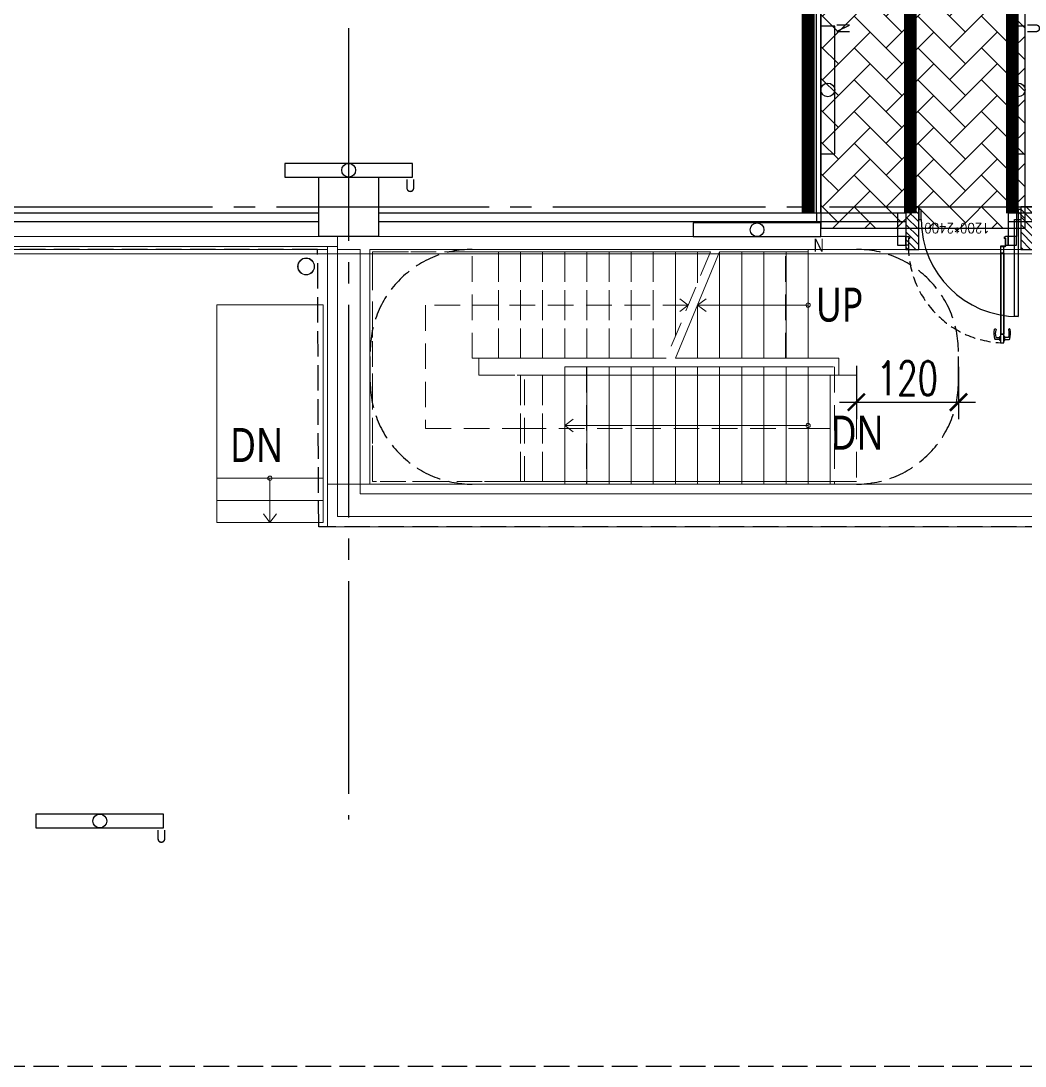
# Model space of a CAD drawing. Header units: millimetres. Extents: x -17313 to 27370, y -1010 to 13584.
# Drawn here: x 6455 to 7635, y -1010 to 219 of the extents above; entities that cross this region are included whole.
import ezdxf
from ezdxf.enums import TextEntityAlignment as Align

# ---------------------------------------------------------------- set-up
doc = ezdxf.new("R2010")
doc.units = ezdxf.units.MM
doc.header["$LTSCALE"] = 100
for name, pattern in [('188K-SM-03-F10-ARCH-PA-Y2257103$0$HIDDEN2', [0.1875, 0.125, -0.0625]), ('X-S-FAB-L10$0$COL-CEN-LIN', [3.25, 2.5, -0.25, 0.25, -0.25]), ('X-S-FAB-L10$0$HIDDEN', [0.4, 0.3, -0.1]), ('X-S-FAB-L10$0$JJP_虛線(退縮線、投影線、地下室範圍、非屬本工程、圖面分區)', [0.45, 0.3, -0.15]), ('X-S-FAB-L10$0$虛線', [0.846667, 0.423333, -0.423333])]:
    doc.linetypes.add(name, pattern=pattern)
for name, color, linetype in [('0-XREF', 7, 'Continuous'), ('188K-SM-03-F10-ARCH-CEIL-Y2257103$0$K-庫板天花-2.4', 8, 'Continuous'), ('188K-SM-03-F10-ARCH-CEIL-Y2257103$0$K-鋼構', 121, 'Continuous'), ('188K-SM-03-F10-ARCH-PA-Y2257103$0$K-P1S-2.5-單抗', 53, 'Continuous'), ('188K-SM-03-F10-ARCH-PA-Y2257103$0$K-岩棉 2hr 7.5-單抗', 53, 'Continuous'), ('188K-SM-03-F10-ARCH-PA-Y2257103$0$K-岩棉 2hr 7.5-非抗', 53, 'Continuous'), ('188K-SM-03-F10-ARCH-PA-Y2257103$0$K-庫板天花-2.4', 53, 'Continuous'), ('188K-SM-03-F10-ARCH-PA-Y2257103$0$非YK-K-防火門', 53, 'Continuous'), ('188K-SM-06-F10-ELEC-LIGHT-Y2257103$0$E-LIGHT(W)-N', 8, 'Continuous'), ('188K-SM-06-F10-ELEC-LIGHT-Y2257103$0$E-LIGHT(W)-U XLPE', 8, 'Continuous'), ('X-S-FAB-L10$0$0-DIM-TXT', 8, 'Continuous'), ('X-S-FAB-L10$0$A-OBJE-MEP', 8, 'Continuous'), ('X-S-FAB-L10$0$A-STRS', 8, 'Continuous'), ('X-S-FAB-L10$0$A-TEXT', 8, 'Continuous'), ('X-S-FAB-L10$0$A-WALL-EX', 8, 'Continuous'), ('X-S-FAB-L10$0$A-WALL-IN', 8, 'Continuous'), ('X-S-FAB-L10$0$BLOCK', 8, 'Continuous'), ('X-S-FAB-L10$0$CCL', 8, 'X-S-FAB-L10$0$COL-CEN-LIN'), ('X-S-FAB-L10$0$COL-S', 8, 'Continuous'), ('X-S-FAB-L10$0$DW_Frame', 8, 'Continuous'), ('X-S-FAB-L10$0$HID', 8, 'X-S-FAB-L10$0$HIDDEN'), ('X-S-FAB-L10$0$S-FNDN', 8, 'Continuous'), ('X-S-FAB-L10$0$S-SLAB-SHOW', 8, 'Continuous'), ('X-S-FAB-L10$0$WALL_188K_IN', 8, 'Continuous')]:
    doc.layers.add(name, color=color, linetype=linetype)
doc.styles.add('188K-SM-03-F10-ARCH-PA-Y2257103$0$Standard', font='txt.shx', dxfattribs={"bigfont": 'chineset.shx'})
doc.styles.add('188K-SM-06-F10-ELEC-LIGHT-Y2257103$0$Standard', font='arial.ttf')
doc.styles.add('X-S-FAB-L10$0$CHINA', font='simplex.shx', dxfattribs={"width": 0.75, "bigfont": 'chineset.shx'})
doc.styles.add('X-S-FAB-L10$0$DimStyUse', font='romans.shx', dxfattribs={"width": 0.7})
doc.styles.add('X-S-FAB-L10$0$Standard', font='', dxfattribs={"width": 0.8})
doc.styles.add('X-S-FAB-L10$0$TG_NOTE_TEXT', font='simplex.shx', dxfattribs={"width": 0.75, "bigfont": 'chineset.shx'})
doc.styles.get('X-S-FAB-L10$0$Standard').set_extended_font_data('Microsoft JhengHei')
doc.dimstyles.new('X-S-FAB-L10$0$SLASHM', dxfattribs={"dimtxt": 40, "dimasz": 20, "dimexe": 20, "dimexo": 0, "dimgap": 8, "dimtad": 1, "dimdsep": 46, "dimtxsty": 'X-S-FAB-L10$0$DimStyUse', "dimblk": 'X-S-FAB-L10$0$_ArchTick', "dimcen": 10, "dimdle": 20, "dimclrt": 2, "dimazin": 0, "dimtfac": 1, "dimtix": 1, "dimtmove": 2, "dimatfit": 3, "dimfxl": 10, "dimtolj": 1, "dimarcsym": 0})

# ---------------------------------------------------------------- blocks, each defined once
blk = doc.blocks.new('X-S-FAB-L10$0$FAB2-L05')
at = {"layer": 'X-S-FAB-L10$0$CCL'}
for p, q in [((-19320, 11005), (-19320, 0)), ((-26880, 720), (1210, 720))]:
    blk.add_line(p, q, dxfattribs=at)
at = {"layer": 'X-S-FAB-L10$0$COL-S'}
blk.add_lwpolyline([(-19355, 755), (-19285, 755), (-19285, 685), (-19355, 685)], close=True, dxfattribs=at)
blk = doc.blocks.new('X-S-FAB-L10$0$_ArchTick')
at = {"color": 0, "linetype": 'ByBlock', "const_width": 0.15}
blk.add_lwpolyline([(-0.5, -0.5), (0.5, 0.5)], dxfattribs=at)
blk = doc.blocks.new('*D235')
at = {"layer": 'DefPoints', "color": 0, "lineweight": -2, "transparency": 16777216}
for p, q in [((7436.7, -186.7), (7436.7, -249.5)), ((7556.7, -188), (7556.7, -249.5)), ((7416.7, -229.5), (7576.7, -229.5))]:
    blk.add_line(p, q, dxfattribs=at)
at = {"layer": 'DefPoints', "color": 0, "transparency": 16777216}
for p in [(7436.7, -186.7), (7556.7, -188), (7556.7, -229.5)]:
    blk.add_point(p, dxfattribs=at)
at = {"layer": 'DefPoints', "color": 0, "lineweight": -2, "transparency": 16777216, "xscale": 20, "yscale": 20, "zscale": 20, "rotation": 180}
blk.add_blockref('X-S-FAB-L10$0$_ArchTick', (7436.7, -229.5), dxfattribs=at)
at = {"layer": 'DefPoints', "color": 0, "lineweight": -2, "transparency": 16777216, "xscale": 20, "yscale": 20, "zscale": 20}
blk.add_blockref('X-S-FAB-L10$0$_ArchTick', (7556.7, -229.5), dxfattribs=at)
at = {"layer": 'DefPoints', "color": 2, "transparency": 16777216, "insert": (7496.7, -201.5), "char_height": 40, "attachment_point": 5, "style": 'X-S-FAB-L10$0$DimStyUse'}
blk.add_mtext('\\A1;120', dxfattribs=at)
blk = doc.blocks.new('188K-SM-03-F10-ARCH-CEIL-Y2257103')
at = {"layer": '188K-SM-03-F10-ARCH-CEIL-Y2257103$0$K-庫板天花-2.4'}
h = blk.add_hatch(dxfattribs=at)
h.set_pattern_fill('AR-HBONE', color=256, scale=0.26)
h.paths.add_polyline_path([(7395, -25), (7635, -25), (7635, 310), (7395, 310)])
at = {"layer": '188K-SM-03-F10-ARCH-CEIL-Y2257103$0$K-庫板天花-2.4', "elevation": 0}
blk.add_lwpolyline([(7395, -25), (7635, -25), (7635, 310), (7395, 310)], close=True, dxfattribs=at)
at = {"layer": '188K-SM-03-F10-ARCH-CEIL-Y2257103$0$K-鋼構', "const_width": 15, "elevation": 0}
for points in [[(7380, 9007.5), (7380, -7.5)], [(7620, 9007.5), (7620, -7.5)]]:
    blk.add_lwpolyline(points, dxfattribs=at)
at = {"layer": '188K-SM-03-F10-ARCH-CEIL-Y2257103$0$K-鋼構', "const_width": 15}
blk.add_lwpolyline([(7500, 9007.5), (7500, -7.5)], dxfattribs=at)
blk = doc.blocks.new('188K-SM-03-F10-ARCH-PA-Y2257103$0$F14P8-SM-03-FB1-ARCH-PA(B)-Y2210902$0$18P2-XFDP40$0$GAD2205')
blk.add_lwpolyline([(0, 1), (0, 1), (-18, 1, -0.414214), (-18, 2), (-18, 3, -0.414214), (-18, 3), (-14, 3, 0.414214), (-13, 4), (-13, 4, 0.414214), (-14, 4), (-18, 4, -0.414214), (-18, 5), (-18, 12, -0.414214), (-18, 12), (-18, 12, 0.414214), (-18, 12), (-18, 14, 0.72636), (-19, 14), (-19, 13, 0.158507), (-19, 13), (-19, 0, 0.414214), (-19, 0), (19, 0, 0.414214), (19, 0), (19, 13, 0.158507), (19, 13), (19, 14, 0.72636), (18, 14), (18, 12, 0.414214), (18, 12, -0.414214), (18, 12), (18, 5, -0.414214), (18, 4), (14, 4, 0.414214), (13, 4), (13, 4, 0.414214), (14, 3), (18, 3, -0.414214), (18, 3), (18, 2, -0.414214), (18, 1), (0, 1)], format="xyb", close=True)
blk = doc.blocks.new('188K-SM-03-F10-ARCH-PA-Y2257103$0$(FS1-4)1hr單開防火門-1200x2400')
for p, q in [((8.8, 117.1, 0), (9.6, 117.1, 0)), ((8.8, 112.2, 0), (8.8, 117.1, 0)), ((9.6, 112.2, 0), (8.8, 112.2, 0)), ((9.6, 117.1, 0), (9.6, 112.2, 0)), ((9.6, 115.7, 0), (13.6, 115.7, 0)), ((13.5, 113.5, 0), (9.6, 113.5, 0)), ((13.6, 115.7, 0), (15, 115.7, 0)), ((0, 4.5), (0, -4.5)), ((2.8, 5), (0.5, 5)), ((3, -3.2), (3, 4.8)), ((117, -3.2), (117, 4.8)), ((117.2, 5), (119.5, 5)), ((120, 4.5), (120, -4.5)), ((0.5, -5), (2.8, -5)), ((2.8, -5), (4.4, -4)), ((3.8, -3.2), (3, -3.2)), ((3.6, -3.5), (3.6, -3.3)), ((3.6, -3.3), (3.8, -3.3)), ((4.4, -3.5), (3.6, -3.5)), ((4.4, -3.2), (4.2, -3.2)), ((4.2, -3.3), (4.4, -3.3)), ((4.4, -3.3), (4.4, -3.5)), ((4.5, -3.7), (4.5, -3.3)), ((115.5, -3.7), (115.5, -3.3)), ((115.6, -3.2), (115.8, -3.2)), ((115.6, -3.3), (115.6, -3.5)), ((115.8, -3.3), (115.6, -3.3)), ((115.6, -3.5), (116.4, -3.5)), ((117.2, -5), (115.6, -4)), ((116.2, -3.2), (117, -3.2)), ((116.4, -3.3), (116.2, -3.3)), ((116.4, -3.5), (116.4, -3.3)), ((119.5, -5), (117.2, -5))]:
    blk.add_line(p, q)
at = {"elevation": 0}
blk.add_lwpolyline([(4, 115.7), (0, 115.7), (-1.4, 115.7, 0.327495), (-2.2, 115, 0.089847), (-2.4, 104.3, 1.144881), (-0.5, 104.7, -0.137079), (-0.5, 113, -0.349357), (0, 113.5), (4, 113.5)], format="xyb", dxfattribs=at)
for points in [[(4.8, 112.2), (4.8, 117.1), (4, 117.1), (4, 112.2)], [(-10, -5), (0, -5), (0, 5), (-10, 5)], [(120, -5), (130, -5), (130, 5), (120, 5)]]:
    blk.add_lwpolyline(points, close=True)
at = {"ltscale": 5}
for points in [[(8.8, 109.6), (8.8, 119.7), (4.8, 119.7), (4.8, 109.6)], [(5, 109.2), (5, 14.8), (5, 14.8), (5, 109.2)], [(8.6, 14.8), (8.5, 14.8), (8.5, 109.2), (8.6, 109.2)], [(8.8, 6.1), (8.8, 14.4), (4.8, 14.4), (4.8, 6.1)]]:
    blk.add_lwpolyline(points, close=True, dxfattribs=at)
blk.add_lwpolyline([(4.8, 109.7), (4.8, 108.4, 0.158507), (4.9, 108.4), (4.9, 108.3, 0.72636), (5, 108.3), (5, 108.5, 0.414214), (5, 108.5, -0.414214), (4.9, 108.5), (4.9, 109.2, -0.414214), (5, 109.2), (5.4, 109.2, 0.414214), (5.4, 109.3), (5.4, 109.3, 0.414214), (5.4, 109.3), (5, 109.3, -0.414214), (4.9, 109.4), (4.9, 109.5, -0.414214), (5, 109.6), (6.8, 109.6), (6.8, 109.6), (6.8, 109.6), (8.6, 109.6, -0.414214), (8.6, 109.5), (8.6, 109.4, -0.414214), (8.6, 109.3), (8.2, 109.3, 0.414214), (8.1, 109.3), (8.1, 109.3, 0.414214), (8.2, 109.2), (8.6, 109.2, -0.414214), (8.6, 109.2), (8.6, 108.5, -0.414214), (8.6, 108.5), (8.6, 108.5, 0.414214), (8.6, 108.5), (8.6, 108.3, 0.72636), (8.6, 108.3), (8.7, 108.4, 0.158507), (8.7, 108.4), (8.7, 109.7, 0.414214), (8.7, 109.7), (4.9, 109.7, 0.414214)], format="xyb", close=True, dxfattribs=at)
at = {"ltscale": 500}
for points in [[(3.2, -2.4), (3.2, 5.6), (3, 5.6), (3, -2.4)], [(8.5, 6.6), (4, 6.6), (4, 6.3), (8.5, 6.3)]]:
    blk.add_lwpolyline(points, close=True, dxfattribs=at)
at = {"linetype": '188K-SM-03-F10-ARCH-PA-Y2257103$0$HIDDEN2'}
blk.add_arc((3.4, 6.1), 113.7, 359.4256, 87.3094, dxfattribs=at)
at = {"extrusion": (0, 0, -1)}
for centre, major_axis, start_param, end_param in [((13.5, 113, 0), (-0.417, 0.417), 0.901482, 2.245889), ((-0.8, 108.9, 0), (10.9, 10.9), 0.51383, 1.058752), ((14.9, 114.8, 0), (-0.624, 0.624), 0.866962, 2.13291), ((-13.8, 109, 0), (21.3, 21.3), 0.585307, 0.943734), ((15, 104.3, 0), (0.707, 0.707), 0.872811, 4.284184)]:
    blk.add_ellipse(centre, major_axis=major_axis, ratio=1, start_param=start_param, end_param=end_param, dxfattribs=at)
for centre, major_axis, start_param, end_param in [((0.5, 4.5), (0.354, -0.354), 2.356194, 3.926991), ((2.8, 4.8), (0.106, -0.106), 7.068583, 8.63938), ((117.2, 4.8), (-0.106, -0.106), -2.356194, -0.785398), ((119.5, 4.5), (-0.354, -0.354), 2.356194, 3.926991), ((0.5, -4.5), (-0.354, -0.354), 5.497787, 7.068583), ((3.8, -3.3), (-0.0354, -0.0354), 0.785398, 3.926991), ((4.2, -3.3), (-0.0354, -0.0354), 3.926991, 7.068583), ((4.4, -3.3), (0.0354, -0.0354), 7.068583, 8.63938), ((4.2, -3.7), (0.212, -0.212), 6.162283, 7.068583), ((115.6, -3.3), (-0.0354, -0.0354), -2.356194, -0.785398), ((115.8, -3.7), (-0.212, -0.212), -0.785398, 0.120903), ((115.8, -3.3), (0.0354, -0.0354), -0.785398, 2.356194), ((116.2, -3.3), (0.0354, -0.0354), 2.356194, 5.497787), ((119.5, -4.5), (0.354, -0.354), -0.785398, 0.785398)]:
    blk.add_ellipse(centre, major_axis=major_axis, ratio=1, start_param=start_param, end_param=end_param)
at = {"ltscale": 500, "extrusion": (0, 0, -1)}
blk.add_ellipse((3.4, 6.1), major_axis=(-0.495, 0.495), ratio=1, start_param=5.497787, end_param=11.780972, dxfattribs=at)
at = {"ltscale": 5, "xscale": 0.1000000000058208, "yscale": 0.1000000000058208, "zscale": 0.1000000000058208}
blk.add_blockref('188K-SM-03-F10-ARCH-PA-Y2257103$0$F14P8-SM-03-FB1-ARCH-PA(B)-Y2210902$0$18P2-XFDP40$0$GAD2205', (6.8, 14.3), dxfattribs=at)
at = {"color": 8, "style": '188K-SM-03-F10-ARCH-PA-Y2257103$0$Standard', "width": 0.85}
blk.add_text('1200*2400', height=12, dxfattribs=at).set_placement((60, -15, 0), align=Align.MIDDLE_CENTER)
blk = doc.blocks.new('188K-SM-03-F10-ARCH-PA-Y2257103')
at = {"layer": '188K-SM-03-F10-ARCH-PA-Y2257103$0$K-庫板天花-2.4'}
h = blk.add_hatch(dxfattribs=at)
h.set_pattern_fill('AR-HBONE', color=256, scale=0.26)
h.paths.add_polyline_path([(7395, -25), (7635, -25), (7635, 310), (7395, 310)])
at = {"layer": '188K-SM-03-F10-ARCH-PA-Y2257103$0$K-P1S-2.5-單抗'}
for p, q in [((7390, -7.5, 0), (7390, 310, 0)), ((7395, -7.5, 0), (7395, 310, 0)), ((7635, -7.5, 0), (7635, 310, 0))]:
    blk.add_line(p, q, dxfattribs=at)
at = {"layer": '188K-SM-03-F10-ARCH-PA-Y2257103$0$K-岩棉 2hr 7.5-單抗'}
for p, q in [((7495, -7.5, 0), (7390, -7.5, 0)), ((7390, -7.5, 0), (7390, -17.5, 0)), ((7485, -7.5, 0), (7485, -35)), ((7495, -7.5, 0), (7495, -35)), ((7615, -7.5, 0), (7615, -35)), ((7645, -7.5, 0), (7615, -7.5, 0)), ((7625, -7.5, 0), (7625, -35, 0)), ((7495, -17.5, 0), (7390, -17.5, 0)), ((7645, -17.5, 0), (7615, -17.5, 0))]:
    blk.add_line(p, q, dxfattribs=at)
at = {"layer": '188K-SM-03-F10-ARCH-PA-Y2257103$0$K-岩棉 2hr 7.5-非抗'}
for p, q in [((6805, -7.5, 0), (6035, -7.5, 0)), ((7390, -7.5, 0), (6875, -7.5, 0)), ((6805, -17.5, 0), (6035, -17.5, 0)), ((7390, -17.5, 0), (6875, -17.5, 0))]:
    blk.add_line(p, q, dxfattribs=at)
at = {"layer": '188K-SM-03-F10-ARCH-PA-Y2257103$0$K-庫板天花-2.4', "elevation": 0}
blk.add_lwpolyline([(7395, -25), (7635, -25), (7635, 310), (7395, 310)], close=True, dxfattribs=at)
at = {"layer": '188K-SM-03-F10-ARCH-PA-Y2257103$0$非YK-K-防火門', "rotation": 180}
blk.add_blockref('188K-SM-03-F10-ARCH-PA-Y2257103$0$(FS1-4)1hr單開防火門-1200x2400', (7615, -40), dxfattribs=at)
blk = doc.blocks.new('*U306')
at = {"ltscale": 600}
blk.add_lwpolyline([(75, 8.1), (-75, 8.1), (-75, -8.1), (75, -8.1)], close=True, dxfattribs=at)
blk.add_circle((0, 0), 8.1, dxfattribs=at)
at = {"style": '188K-SM-06-F10-ELEC-LIGHT-Y2257103$0$Standard', "width": 0.8}
blk.add_text('N', height=15, rotation=360, dxfattribs=at).set_placement((78.5, -18.1), align=Align.MIDDLE_RIGHT)
blk = doc.blocks.new('*U307')
at = {"ltscale": 600}
blk.add_lwpolyline([(-75, -8.1), (75, -8.1), (75, 8.1), (-75, 8.1)], close=True, dxfattribs=at)
blk.add_circle((0, 0), 8.1, dxfattribs=at)
at = {"style": '188K-SM-06-F10-ELEC-LIGHT-Y2257103$0$Standard', "width": 0.8}
blk.add_text('U', height=15, rotation=360, dxfattribs=at).set_placement((78.5, -18.1), align=Align.MIDDLE_RIGHT)
blk = doc.blocks.new('188K-SM-06-F10-ELEC-LIGHT-Y2257103')
at = {"layer": '188K-SM-06-F10-ELEC-LIGHT-Y2257103$0$E-LIGHT(W)-N', "rotation": 90}
blk.add_blockref('*U306', (7403.1, 137.5, 0), dxfattribs=at)
at = {"layer": '188K-SM-06-F10-ELEC-LIGHT-Y2257103$0$E-LIGHT(W)-N'}
blk.add_blockref('*U306', (7320, -26.9), dxfattribs=at)
at = {"layer": '188K-SM-06-F10-ELEC-LIGHT-Y2257103$0$E-LIGHT(W)-U XLPE', "rotation": 90}
blk.add_blockref('*U307', (7626.9, 137.5, 0), dxfattribs=at)
at = {"layer": '188K-SM-06-F10-ELEC-LIGHT-Y2257103$0$E-LIGHT(W)-U XLPE'}
for p in [(6840, 43.1), (6547.5, -721.9)]:
    blk.add_blockref('*U307', p, dxfattribs=at)
blk = doc.blocks.new('X-S-FAB-L10')
at = {"layer": 'X-S-FAB-L10$0$WALL_188K_IN'}
h = blk.add_hatch(dxfattribs=at)
h.set_pattern_fill('LINE', color=256, scale=2, angle=135)
h.set_pattern_definition([(135, (7510, -98.3835), (-4.49013, -4.49013), [])])
h.paths.add_polyline_path([(7510, -50), (7510, 0), (7495, 0), (7495, -50)])
h = blk.add_hatch(dxfattribs=at)
h.set_pattern_fill('LINE', color=256, scale=2, angle=135)
h.set_pattern_definition([(135, (7645, -98.3835), (-4.49013, -4.49013), [])])
h.paths.add_polyline_path([(7645, -50), (7645, 0), (7630, 0), (7630, -50)])
for p, q in [((7510, 0), (7510, -15)), ((7630, 0), (7630, -15))]:
    blk.add_line(p, q)
blk.add_lwpolyline([(7627, -15), (7627, -129), (7622.625, -129), (7622.625, -15)], close=True)
blk.add_arc((7627, -15), 114, 180, 270)
at = {"layer": 'X-S-FAB-L10$0$A-OBJE-MEP', "lineweight": 0, "flags": 128}
blk.add_lwpolyline([(6799.5, -70, 1), (6780.5, -70, 1)], format="xyb", close=True, dxfattribs=at)
at = {"layer": 'X-S-FAB-L10$0$A-OBJE-MEP', "lineweight": 0}
blk.add_circle((6790, -70), 10, dxfattribs=at)
at = {"layer": 'X-S-FAB-L10$0$A-STRS', "linetype": 'X-S-FAB-L10$0$虛線', "lineweight": 0}
for p, q in [((6868, -323), (6868, -53)), ((6868, -53), (6985.332, -53)), ((6985.332, -53), (7016, -53)), ((7016, -53), (7265.169, -53)), ((7016, -178), (6993, -178)), ((6993, -178), (6993, -198)), ((7213.169, -178), (7016, -178)), ((6993, -198), (7042, -198)), ((7042, -198), (7406, -198)), ((7042, -323), (6868, -323)), ((7406, -323), (7042, -323))]:
    blk.add_line(p, q, dxfattribs=at)
at = {"layer": 'X-S-FAB-L10$0$A-STRS', "linetype": 'X-S-FAB-L10$0$JJP_虛線(退縮線、投影線、地下室範圍、非屬本工程、圖面分區)', "lineweight": 0}
for p, q in [((6868, -323), (6868, -53)), ((6868, -53), (7016, -53)), ((6985.332, -178), (6985.332, -53)), ((7016, -53), (7016, -178)), ((7016, -53), (7016, -178)), ((7016, -53), (7016, -178)), ((7016, -178), (7016, -53)), ((7016, -53), (7042, -53)), ((7016, -53), (7016, -178)), ((7042, -53), (7042, -178)), ((7042, -178), (7042, -53)), ((7042, -53), (7068, -53)), ((7042, -53), (7042, -178)), ((7068, -53), (7068, -178)), ((7068, -178), (7068, -53)), ((7068, -53), (7094, -53)), ((7068, -53), (7068, -178)), ((7094, -53), (7094, -178)), ((7094, -178), (7094, -53)), ((7094, -53), (7120, -53)), ((7094, -53), (7094, -178)), ((7120, -53), (7120, -178)), ((7120, -178), (7120, -53)), ((7120, -53), (7146, -53)), ((7120, -53), (7120, -178)), ((7146, -53), (7146, -178)), ((7146, -178), (7146, -53)), ((7146, -53), (7172, -53)), ((7146, -53), (7146, -178)), ((7172, -53), (7172, -178)), ((7172, -178), (7172, -53)), ((7172, -53), (7198, -53)), ((7172, -53), (7172, -178)), ((7198, -53), (7198, -178)), ((7198, -178), (7198, -53)), ((7198, -53), (7224, -53)), ((7198, -53), (7198, -178)), ((7265.169, -53), (7213.169, -178)), ((7224, -53), (7224, -151.964)), ((7224, -151.964), (7224, -53)), ((7224, -53), (7250, -53)), ((7224, -53), (7224, -151.964)), ((7250, -53), (7250, -89.465)), ((7250, -89.465), (7250, -53)), ((7250, -53), (7265.169, -53)), ((7250, -53), (7250, -89.465)), ((7353.565, -178), (7353.565, -53)), ((7229.169, -108), (7239.169, -115.5)), ((7016, -115.5), (6930.5, -115.5)), ((6930.5, -115.5), (6930.5, -260.5)), ((7239.169, -115.5), (7016, -115.5)), ((7239.169, -115.5), (7229.169, -123)), ((6993, -178), (6985.332, -178)), ((7016, -178), (6993, -178)), ((6993, -178), (6993, -198)), ((7042, -178), (7016, -178)), ((7068, -178), (7042, -178)), ((7094, -178), (7068, -178)), ((7120, -178), (7094, -178)), ((7146, -178), (7120, -178)), ((7172, -178), (7146, -178)), ((7198, -178), (7172, -178)), ((7213.169, -178), (7198, -178)), ((7119.644, -188), (7119.644, -326)), ((7380, -188), (7410.844, -188)), ((7410.844, -188), (7410.844, -326)), ((6993, -198), (7042, -198)), ((7042, -323), (7042, -198)), ((7042, -323), (7042, -198)), ((7042, -198), (7042, -323)), ((7042, -323), (7042, -198)), ((7042, -198), (7068, -198)), ((7046.668, -323), (7046.668, -198)), ((7068, -323), (7068, -198)), ((7068, -198), (7068, -323)), ((7068, -323), (7068, -198)), ((7068, -198), (7094, -198)), ((7094, -323), (7094, -198)), ((7094, -198), (7094, -323)), ((7094, -323), (7094, -198)), ((7094, -198), (7120, -198)), ((7120, -323), (7120, -198)), ((7120, -198), (7120, -323)), ((7120, -323), (7120, -198)), ((7120, -198), (7146, -198)), ((7146, -323), (7146, -198)), ((7146, -198), (7146, -323)), ((7146, -323), (7146, -198)), ((7146, -198), (7172, -198)), ((7172, -323), (7172, -198)), ((7172, -198), (7172, -323)), ((7172, -323), (7172, -198)), ((7172, -198), (7198, -198)), ((7198, -323), (7198, -198)), ((7198, -198), (7198, -323)), ((7198, -323), (7198, -198)), ((7198, -198), (7224, -198)), ((7224, -323), (7224, -198)), ((7224, -198), (7224, -323)), ((7224, -323), (7224, -198)), ((7224, -198), (7250, -198)), ((7250, -323), (7250, -198)), ((7250, -198), (7250, -323)), ((7250, -323), (7250, -198)), ((7250, -198), (7276, -198)), ((7276, -323), (7276, -198)), ((7276, -198), (7276, -323)), ((7276, -323), (7276, -198)), ((7276, -198), (7302, -198)), ((7302, -323), (7302, -198)), ((7302, -198), (7302, -323)), ((7302, -323), (7302, -198)), ((7302, -198), (7328, -198)), ((7328, -323), (7328, -198)), ((7328, -198), (7328, -323)), ((7328, -323), (7328, -198)), ((7328, -198), (7354, -198)), ((7354, -323), (7354, -198)), ((7354, -198), (7354, -323)), ((7354, -323), (7354, -198)), ((7354, -198), (7380, -198)), ((7380, -323), (7380, -198)), ((7380, -198), (7380, -323)), ((7380, -323), (7380, -198)), ((7380, -198), (7406, -198)), ((7406, -198), (7436.668, -198)), ((7406, -323), (7406, -198)), ((7406, -198), (7406, -323)), ((7436.668, -198), (7436.668, -323)), ((6930.5, -260.5), (7042, -260.5)), ((7042, -260.5), (7380, -260.5)), ((7380, -260.5), (7406, -260.5)), ((7042, -323), (6868, -323)), ((7068, -323), (7042, -323)), ((7094, -323), (7068, -323)), ((7120, -323), (7094, -323)), ((7146, -323), (7120, -323)), ((7172, -323), (7146, -323)), ((7198, -323), (7172, -323)), ((7224, -323), (7198, -323)), ((7250, -323), (7224, -323)), ((7276, -323), (7250, -323)), ((7302, -323), (7276, -323)), ((7328, -323), (7302, -323)), ((7354, -323), (7328, -323)), ((7380, -323), (7354, -323)), ((7406, -323), (7380, -323)), ((7410.844, -326), (7380, -326)), ((7436.668, -323), (7406, -323))]:
    blk.add_line(p, q, dxfattribs=at)
at = {"layer": 'X-S-FAB-L10$0$A-STRS', "lineweight": 0}
for p, q in [((7276, -53), (7224, -178)), ((7276, -53), (7380, -53)), ((7276, -53), (7276, -178)), ((7276, -178), (7276, -53)), ((7276, -53), (7302, -53)), ((7276, -53), (7276, -178)), ((7302, -53), (7302, -178)), ((7302, -178), (7302, -53)), ((7302, -53), (7328, -53)), ((7302, -53), (7302, -178)), ((7328, -53), (7328, -178)), ((7328, -178), (7328, -53)), ((7328, -53), (7354, -53)), ((7328, -53), (7328, -178)), ((7354, -53), (7354, -178)), ((7354, -178), (7354, -53)), ((7354, -53), (7380, -53)), ((7354, -53), (7354, -178)), ((7380, -53), (7380, -178)), ((7380, -53), (7380, -178)), ((7250, -115.5), (7260, -108)), ((7250, -115.5), (7250, -178)), ((7250, -178), (7250, -115.5)), ((7250, -115.5), (7250, -178)), ((7354, -115.5), (7250, -115.5)), ((7260, -123), (7250, -115.5)), ((7380, -115.5), (7354, -115.5)), ((7380, -178), (7224, -178)), ((7250, -178), (7224, -178)), ((7276, -178), (7250, -178)), ((7302, -178), (7276, -178)), ((7328, -178), (7302, -178)), ((7354, -178), (7328, -178)), ((7380, -178), (7354, -178)), ((7094, -326), (7094, -188)), ((7094, -188), (7380, -188)), ((7094, -326), (7094, -188)), ((7094, -188), (7120, -188)), ((7120, -326), (7120, -188)), ((7120, -188), (7120, -326)), ((7120, -326), (7120, -188)), ((7120, -188), (7146, -188)), ((7146, -326), (7146, -188)), ((7146, -188), (7146, -326)), ((7146, -326), (7146, -188)), ((7146, -188), (7172, -188)), ((7172, -326), (7172, -188)), ((7172, -188), (7172, -326)), ((7172, -326), (7172, -188)), ((7172, -188), (7198, -188)), ((7198, -326), (7198, -188)), ((7198, -188), (7198, -326)), ((7198, -326), (7198, -188)), ((7198, -188), (7224, -188)), ((7224, -326), (7224, -188)), ((7224, -188), (7224, -326)), ((7224, -326), (7224, -188)), ((7224, -188), (7250, -188)), ((7250, -326), (7250, -188)), ((7250, -188), (7250, -326)), ((7250, -326), (7250, -188)), ((7250, -188), (7276, -188)), ((7276, -326), (7276, -188)), ((7276, -188), (7276, -326)), ((7276, -326), (7276, -188)), ((7276, -188), (7302, -188)), ((7302, -326), (7302, -188)), ((7302, -188), (7302, -326)), ((7302, -326), (7302, -188)), ((7302, -188), (7328, -188)), ((7328, -326), (7328, -188)), ((7328, -188), (7328, -326)), ((7328, -326), (7328, -188)), ((7328, -188), (7354, -188)), ((7354, -326), (7354, -188)), ((7354, -188), (7354, -326)), ((7354, -326), (7354, -188)), ((7354, -188), (7380, -188)), ((7380, -326), (7380, -188)), ((7380, -188), (7380, -326)), ((7094, -257), (7104, -249.5)), ((7094, -257), (7120, -257)), ((7104, -264.5), (7094, -257)), ((7120, -257), (7354, -257)), ((7354, -257), (7380, -257)), ((6685, -319), (6685, -371)), ((6810, -319), (6685, -319)), ((6810, -319), (6685, -319)), ((6685, -319), (6685, -345)), ((6747.5, -345), (6747.5, -319)), ((6810, -371), (6810, -319)), ((6810, -345), (6810, -319)), ((7380, -326), (7094, -326)), ((7120, -326), (7094, -326)), ((7146, -326), (7120, -326)), ((7172, -326), (7146, -326)), ((7198, -326), (7172, -326)), ((7224, -326), (7198, -326)), ((7250, -326), (7224, -326)), ((7276, -326), (7250, -326)), ((7302, -326), (7276, -326)), ((7328, -326), (7302, -326)), ((7354, -326), (7328, -326)), ((7380, -326), (7354, -326)), ((6685, -345), (6810, -345)), ((6810, -345), (6685, -345)), ((6685, -345), (6685, -371)), ((6685, -345), (6810, -345)), ((6747.5, -371), (6747.5, -345)), ((6810, -371), (6810, -345)), ((6740, -361), (6747.5, -371)), ((6747.5, -371), (6755, -361)), ((6685, -371), (6810, -371)), ((6685, -371), (6810, -371))]:
    blk.add_line(p, q, dxfattribs=at)
at = {"layer": 'X-S-FAB-L10$0$A-STRS', "lineweight": 0, "flags": 128}
for points in [[(7380, -118, -1), (7380, -113, -1)], [(7380, -259.5, -1), (7380, -254.5, -1)], [(6745, -319, 1), (6750, -319, 1)]]:
    blk.add_lwpolyline(points, format="xyb", close=True, dxfattribs=at)
at = {"layer": 'X-S-FAB-L10$0$A-WALL-EX', "lineweight": 0}
for p, q in [((6827, -35), (6815, -35)), ((6827, -35), (6815, -35)), ((6827, -46.5), (6827, -35)), ((6815, -46.5), (1800, -46.5)), ((6815, -46.5), (6827, -46.5)), ((6815, -46.5), (6827, -46.5))]:
    blk.add_line(p, q, dxfattribs=at)
at = {"layer": 'X-S-FAB-L10$0$A-WALL-EX', "lineweight": 0, "flags": 128}
for points in [[(6815, -35), (1800, -35)], [(6815, -35), (6827, -35)], [(6827, -364), (6827, -35)], [(6815, -46.5), (6815, -364)], [(6815, -50), (6815, -46.5)], [(1800, -50), (6815, -50)], [(1800, -50), (6815, -50)], [(1800, -50), (6815, -50)], [(1800, -50), (6815, -50)], [(1800, -50), (6815, -50)], [(1800, -50), (6815, -50)], [(1800, -50), (6815, -50)], [(1800, -50), (6815, -50)], [(6815, -376), (6815, -364)], [(7693, -364), (6827, -364)], [(6815, -376), (7705, -376)]]:
    blk.add_lwpolyline(points, dxfattribs=at)
at = {"layer": 'X-S-FAB-L10$0$A-WALL-IN', "lineweight": 0}
for p, q in [((7495, -35), (6827, -35)), ((6827, -35), (6827, -50)), ((6827, -50), (6853.7, -50)), ((6865, -50), (7495, -50))]:
    blk.add_line(p, q, dxfattribs=at)
at = {"layer": 'X-S-FAB-L10$0$A-WALL-IN', "lineweight": 0, "flags": 128}
for points in [[(6853.7, -50), (6853.7, -337.25)], [(6865, -325.95), (6865, -50)], [(7654.95, -325.95), (6865, -325.95)], [(6853.7, -337.25), (6865, -337.25)], [(6865, -337.25), (7654.95, -337.25)]]:
    blk.add_lwpolyline(points, dxfattribs=at)
at = {"layer": 'X-S-FAB-L10$0$COL-S'}
for p, q in [((6805, 35), (6875, 35)), ((6805, -35), (6805, 35)), ((6875, 35), (6875, -35)), ((6875, -35), (6805, -35))]:
    blk.add_line(p, q, dxfattribs=at)
at = {"layer": 'X-S-FAB-L10$0$DW_Frame'}
for points in [[(7510, -15), (7513, -15), (7513, -3), (7510, -3)], [(7630, -3), (7627, -3), (7627, -15), (7630, -15)]]:
    blk.add_lwpolyline(points, dxfattribs=at)
at = {"layer": 'X-S-FAB-L10$0$HID'}
for p, q in [((6803.531, -50), (2509.135, -50)), ((6804.756, -376), (6803.531, -50)), ((6865.332, -205.95), (6865.332, -169.95)), ((7556.668, -205.95), (7556.668, -169.95)), ((7705, -376), (6804.756, -376)), ((2509.405, -1010), (17209, -1010))]:
    blk.add_line(p, q, dxfattribs=at)
for centre, start, end in [((6985.332, -169.95), 90, 180), ((7436.668, -169.95), 0, 90), ((6985.332, -205.95), 180, 270), ((7436.668, -205.95), 270, 0)]:
    blk.add_arc(centre, 120, start, end, dxfattribs=at)
at = {"layer": 'X-S-FAB-L10$0$S-FNDN', "lineweight": 0, "flags": 128}
blk.add_lwpolyline([(4350, 7470), (1830, 7470), (1830, 1500), (1812.5, 1500), (1812.5, -55), (9330, -55), (9330, 7470)], close=True, dxfattribs=at)
at = {"layer": 'X-S-FAB-L10$0$S-SLAB-SHOW', "lineweight": 0, "flags": 128}
for points in [[(7705, -376), (6815, -376), (6815, -326), (7406, -326), (7406, -198), (7416, -198), (7416, -178), (7380, -178), (7380, -50), (7705, -50)], [(7655, -50), (7655, -326), (7406, -326), (7406, -198), (7416, -198), (7416, -178), (7380, -178), (7380, -50)], [(6685, -319), (6810, -319), (6810, -115), (6685, -115)]]:
    blk.add_lwpolyline(points, close=True, dxfattribs=at)
at = {"layer": 'X-S-FAB-L10$0$WALL_188K_IN'}
for points in [[(7510, -50), (7510, 0), (7495, 0), (7495, -50)], [(7645, -50), (7645, 0), (7630, 0), (7630, -50)]]:
    blk.add_lwpolyline(points, close=True, dxfattribs=at)
at = {"layer": 'X-S-FAB-L10$0$BLOCK'}
blk.add_blockref('X-S-FAB-L10$0$FAB2-L05', (26160, -720), dxfattribs=at)
at = {"style": 'X-S-FAB-L10$0$TG_NOTE_TEXT', "width": 0.5, "flags": 1}
for p in [(7463.301, 9020), (18268.251, 8649), (11197.77, 4800.167), (16485.801, 4800.167), (25420.27, 2635), (13360, 320.001, 0), (7463.301, -33.333)]:
    blk.add_attdef('WH', text='', height=20, dxfattribs=at).set_placement(p, align=Align.BOTTOM_LEFT)
at = {"width": 0.5}
for style, p in [('X-S-FAB-L10$0$TG_NOTE_TEXT', (7585, 9020)), ('X-S-FAB-L10$0$TG_NOTE_TEXT', (18389.95, 8649)), ('X-S-FAB-L10$0$TG_NOTE_TEXT', (11117.5, 4813.5)), ('X-S-FAB-L10$0$TG_NOTE_TEXT', (16607.5, 4813.5)), ('X-S-FAB-L10$0$TG_NOTE_TEXT', (25350, 2635)), ('X-S-FAB-L10$0$Standard', (13129.375, 325.001, 0)), ('X-S-FAB-L10$0$TG_NOTE_TEXT', (7585, -20))]:
    blk.add_attdef('DESC', text='', height=10, dxfattribs=dict(at, style=style)).set_placement(p, align=Align.BOTTOM_LEFT)
for tag, style, p in [('TYPE', 'X-S-FAB-L10$0$TG_NOTE_TEXT', (7619.286, 9020)), ('NO', 'X-S-FAB-L10$0$TG_NOTE_TEXT', (7650.095, 9020)), ('TYPE', 'X-S-FAB-L10$0$TG_NOTE_TEXT', (18424.236, 8649)), ('NO', 'X-S-FAB-L10$0$TG_NOTE_TEXT', (18455.045, 8649)), ('NO', 'X-S-FAB-L10$0$TG_NOTE_TEXT', (11088.595, 4813.5)), ('TYPE', 'X-S-FAB-L10$0$TG_NOTE_TEXT', (11151.786, 4813.5)), ('TYPE', 'X-S-FAB-L10$0$TG_NOTE_TEXT', (16641.786, 4813.5)), ('NO', 'X-S-FAB-L10$0$TG_NOTE_TEXT', (16672.595, 4813.5)), ('NO', 'X-S-FAB-L10$0$TG_NOTE_TEXT', (25313, 2635)), ('TYPE', 'X-S-FAB-L10$0$TG_NOTE_TEXT', (25350, 2635)), ('NO', 'X-S-FAB-L10$0$Standard', (13100, 320.001, 0)), ('TYPE', 'X-S-FAB-L10$0$Standard', (13129.375, 320.001, 0)), ('TYPE', 'X-S-FAB-L10$0$TG_NOTE_TEXT', (7619.286, -20)), ('NO', 'X-S-FAB-L10$0$TG_NOTE_TEXT', (7650.095, -20))]:
    blk.add_attdef(tag, text='', height=10, dxfattribs=dict(at, style=style)).set_placement(p, align=Align.BOTTOM_RIGHT)
at = {"style": 'X-S-FAB-L10$0$TG_NOTE_TEXT', "width": 0.5, "flags": 1}
for rotation, p in [(180, (43, 7480)), (180, (943, 7480)), (90, (24310, 3717.77)), (270, (17080, 1711.699))]:
    blk.add_attdef('WH', text='', height=20, rotation=rotation, dxfattribs=at).set_placement(p, align=Align.BOTTOM_LEFT)
at = {"width": 0.5}
for rotation, style, p in [(180, 'X-S-FAB-L10$0$Standard', (317.625, 7480)), (180, 'X-S-FAB-L10$0$Standard', (1217.625, 7480)), (90, 'X-S-FAB-L10$0$TG_NOTE_TEXT', (24310, 3647.5)), (270, 'X-S-FAB-L10$0$TG_NOTE_TEXT', (17080, 1605))]:
    blk.add_attdef('DESC', text='', height=10, rotation=rotation, dxfattribs=dict(at, style=style)).set_placement(p, align=Align.BOTTOM_LEFT)
for tag, rotation, style, p in [('TYPE', 180, 'X-S-FAB-L10$0$Standard', (317.625, 7480)), ('NO', 180, 'X-S-FAB-L10$0$Standard', (347, 7480)), ('TYPE', 180, 'X-S-FAB-L10$0$Standard', (1217.625, 7480)), ('NO', 180, 'X-S-FAB-L10$0$Standard', (1247, 7480)), ('TYPE', 90, 'X-S-FAB-L10$0$TG_NOTE_TEXT', (24310, 3647.5)), ('NO', 90, 'X-S-FAB-L10$0$TG_NOTE_TEXT', (24310, 3610.5)), ('TYPE', 270, 'X-S-FAB-L10$0$TG_NOTE_TEXT', (17080, 1605)), ('NO', 270, 'X-S-FAB-L10$0$TG_NOTE_TEXT', (17080, 1573))]:
    blk.add_attdef(tag, text='', height=10, rotation=rotation, dxfattribs=dict(at, style=style)).set_placement(p, align=Align.BOTTOM_RIGHT)
at = {"layer": 'X-S-FAB-L10$0$0-DIM-TXT', "style": 'X-S-FAB-L10$0$CHINA', "width": 0.75}
for p in [(667.414, 7855.1, -2689.4), (22627.353, 6728.814), (25644.722, 6728.814), (24778.787, 5569.051), (1118.252, 4980), (417.801, 4594.623), (23874.84, 4355), (22927.43, 4330.122), (23749.869, 3901.367), (417.801, 3765.236), (1118.252, 3730), (417.801, 3115.79), (536.882, 2227.832), (16908.994, 1782.652), (888.445, 880.466), (16977.43, 750), (18878.841, 750), (25641.221, 553.233), (21364.03, 526.894)]:
    blk.add_attdef('HIG', text='', height=80, dxfattribs=at).set_placement(p, align=Align.MIDDLE_LEFT)
at = {"layer": 'X-S-FAB-L10$0$A-TEXT', "style": 'X-S-FAB-L10$0$Standard', "width": 0.8}
for s, p in [('UP', (7389.133, -134.823)), ('DN', (7406.61, -285.481)), ('DN', (6700.723, -299.977))]:
    blk.add_text(s, height=40, dxfattribs=at).set_placement(p)
at = {"layer": 'DefPoints'}
dim = blk.add_linear_dim(base=(7556.668, -229.507), p1=(7436.668, -186.724), p2=(7556.668, -187.95), dimstyle='X-S-FAB-L10$0$SLASHM', dxfattribs=at)
dim.commit()
dim.dimension.update_dxf_attribs({"geometry": '*D235', "text_midpoint": (7496.668, -201.507)})

msp = doc.modelspace()

# ---------------------------------------------------------------- block references
at = {"layer": '0-XREF'}
for name in ['X-S-FAB-L10', '188K-SM-06-F10-ELEC-LIGHT-Y2257103', '188K-SM-03-F10-ARCH-PA-Y2257103', '188K-SM-03-F10-ARCH-CEIL-Y2257103']:
    msp.add_blockref(name, (0, 0), dxfattribs=at)

doc.saveas('drawing.dxf')
